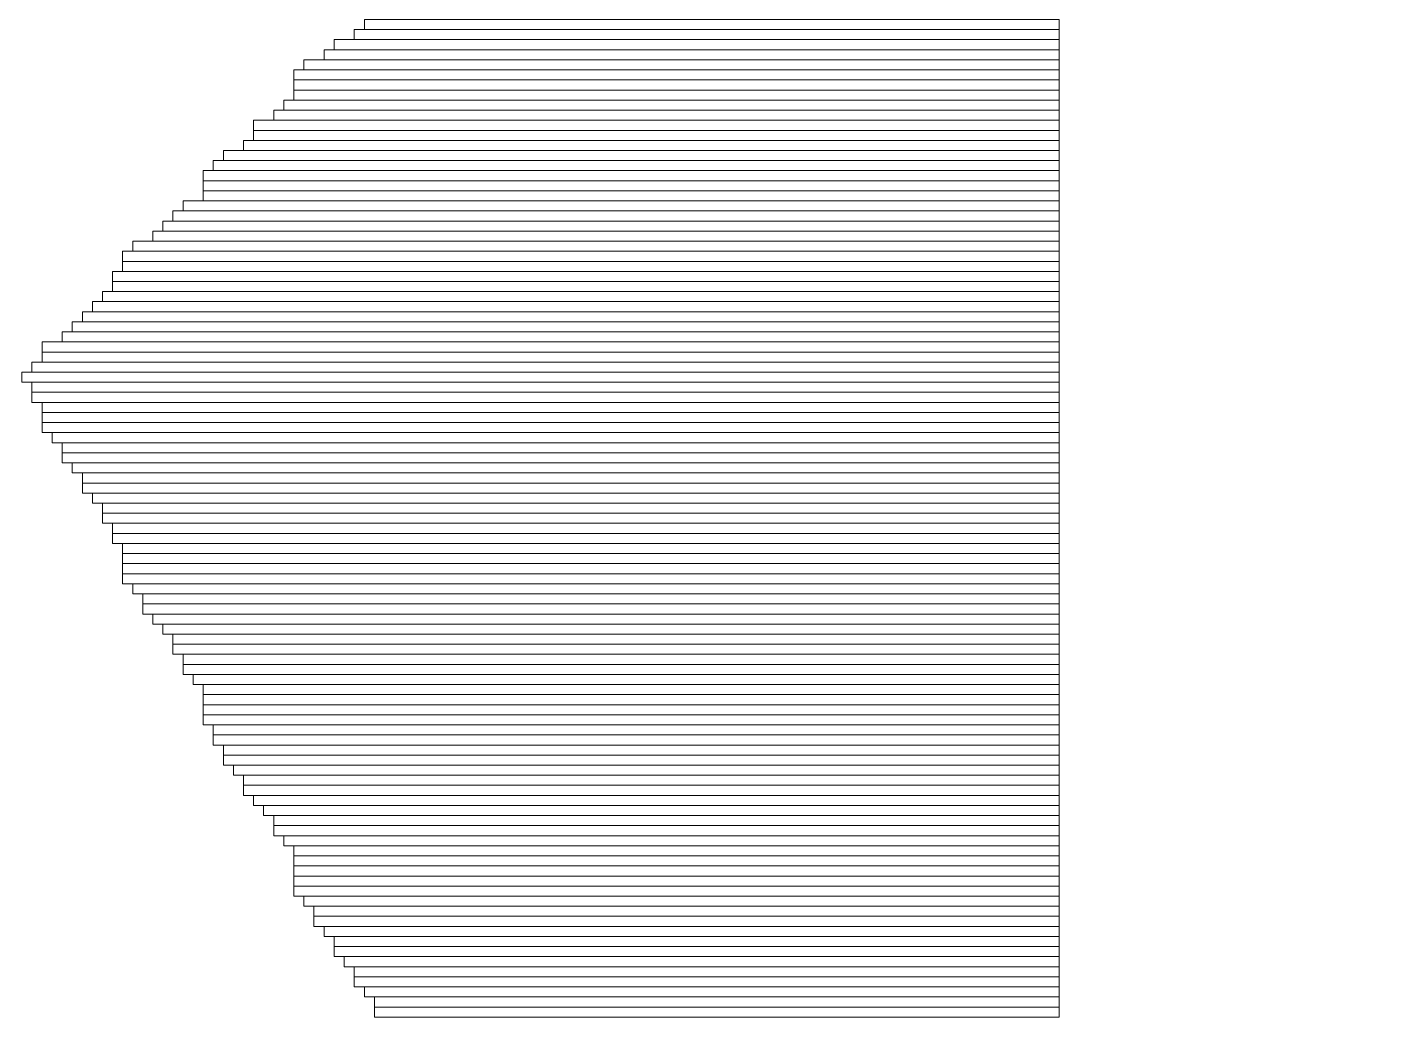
# Model space of a CAD drawing. Header units: millimetres. Extents: x -86 to 67, y -55 to 52.
# Drawn here: x -27.799 to -24.402, y -52.796 to -50.313 of the extents above; entities that cross this region are included whole.
import ezdxf

# ---------------------------------------------------------------- set-up
doc = ezdxf.new("R2010")
doc.units = ezdxf.units.MM
doc.header["$MEASUREMENT"] = 0
doc.layers.add('BG_OUTLINE', color=7, linetype='Continuous')
doc.layers.add('MA_PEN3', color=7, linetype='Continuous')

msp = doc.modelspace()

# ---------------------------------------------------------------- linework, layer by layer
at = {"layer": 'BG_OUTLINE', "color": 3, "lineweight": 9}
msp.add_open_spline([(-60.0926, 34.7331), (-60.0926, 34.7331), (63.7724, 34.7331), (63.7724, 34.7331), (63.7724, 34.7331), (64.585, 34.7336), (65.3646, 34.4113), (65.9396, 33.837), (65.9396, 33.837), (66.5146, 33.2627), (66.8379, 32.4797), (66.8384, 31.667), (66.8384, 31.667), (66.8384, 31.667), (66.8412, -52.28), (66.8412, -52.28), (66.8412, -52.28), (66.8412, -52.28), (66.8384, -52.1933), (66.8384, -52.1933), (66.8384, -52.1933), (66.8389, -53.006), (66.5166, -53.7856), (65.9424, -54.3606), (65.9424, -54.3606), (65.3681, -54.9356), (64.585, -55.2589), (63.7724, -55.2594), (63.7724, -55.2594), (63.7724, -55.2594), (-60.1869, -55.2594), (-60.1869, -55.2594), (-60.1869, -55.2594), (-60.1869, -55.2594), (-60.0853, -55.2518), (-60.0853, -55.2518), (-60.0853, -55.2518), (-60.8979, -55.2523), (-61.6775, -54.9299), (-62.2525, -54.3557), (-62.2525, -54.3557), (-62.8275, -53.7814), (-63.1508, -52.9984), (-63.1513, -52.1857), (-63.1513, -52.1857), (-63.1513, -52.1857), (-63.1587, 31.667), (-63.1587, 31.667), (-63.1587, 31.667), (-63.1592, 32.4797), (-62.8369, 33.2593), (-62.2626, 33.8343), (-62.2626, 33.8343), (-61.6883, 34.4093), (-60.9053, 34.7326), (-60.0926, 34.7331)], degree=3, knots=[0, 0, 0, 0, 0.071429, 0.071429, 0.071429, 0.071429, 0.142857, 0.142857, 0.142857, 0.142857, 0.214286, 0.214286, 0.214286, 0.214286, 0.285714, 0.285714, 0.285714, 0.285714, 0.357143, 0.357143, 0.357143, 0.357143, 0.428571, 0.428571, 0.428571, 0.428571, 0.5, 0.5, 0.5, 0.5, 0.571429, 0.571429, 0.571429, 0.571429, 0.642857, 0.642857, 0.642857, 0.642857, 0.714286, 0.714286, 0.714286, 0.714286, 0.785714, 0.785714, 0.785714, 0.785714, 0.857143, 0.857143, 0.857143, 0.857143, 0.928571, 0.928571, 0.928571, 0.928571, 1, 1, 1, 1], dxfattribs=at)
at = {"layer": 'MA_PEN3', "color": 5, "lineweight": 9}
for points in [[(-26.9484, -50.3196), (-26.9484, -50.3196), (-26.9484, -50.2942), (-26.9484, -50.2942), (-26.9484, -50.2942), (-26.9484, -50.2942), (-25.1958, -50.2942), (-25.1958, -50.2942), (-25.1958, -50.2942), (-25.1958, -50.2942), (-25.1958, -50.3196), (-25.1958, -50.3196), (-25.1958, -50.3196), (-25.1958, -50.3196), (-26.9484, -50.3196), (-26.9484, -50.3196)], [(-27.0246, -50.3704), (-27.0246, -50.3704), (-27.0246, -50.345), (-27.0246, -50.345), (-27.0246, -50.345), (-27.0246, -50.345), (-25.1958, -50.345), (-25.1958, -50.345), (-25.1958, -50.345), (-25.1958, -50.345), (-25.1958, -50.3704), (-25.1958, -50.3704), (-25.1958, -50.3704), (-25.1958, -50.3704), (-27.0246, -50.3704), (-27.0246, -50.3704)], [(-26.9738, -50.345), (-26.9738, -50.345), (-26.9738, -50.3196), (-26.9738, -50.3196), (-26.9738, -50.3196), (-26.9738, -50.3196), (-25.1958, -50.3196), (-25.1958, -50.3196), (-25.1958, -50.3196), (-25.1958, -50.3196), (-25.1958, -50.345), (-25.1958, -50.345), (-25.1958, -50.345), (-25.1958, -50.345), (-26.9738, -50.345), (-26.9738, -50.345)], [(-27.05, -50.3958), (-27.05, -50.3958), (-27.05, -50.3704), (-27.05, -50.3704), (-27.05, -50.3704), (-27.05, -50.3704), (-25.1958, -50.3704), (-25.1958, -50.3704), (-25.1958, -50.3704), (-25.1958, -50.3704), (-25.1958, -50.3958), (-25.1958, -50.3958), (-25.1958, -50.3958), (-25.1958, -50.3958), (-27.05, -50.3958), (-27.05, -50.3958)], [(-27.1008, -50.4212), (-27.1008, -50.4212), (-27.1008, -50.3958), (-27.1008, -50.3958), (-27.1008, -50.3958), (-27.1008, -50.3958), (-25.1958, -50.3958), (-25.1958, -50.3958), (-25.1958, -50.3958), (-25.1958, -50.3958), (-25.1958, -50.4212), (-25.1958, -50.4212), (-25.1958, -50.4212), (-25.1958, -50.4212), (-27.1008, -50.4212), (-27.1008, -50.4212)], [(-27.1262, -50.4466), (-27.1262, -50.4466), (-27.1262, -50.4212), (-27.1262, -50.4212), (-27.1262, -50.4212), (-27.1262, -50.4212), (-25.1958, -50.4212), (-25.1958, -50.4212), (-25.1958, -50.4212), (-25.1958, -50.4212), (-25.1958, -50.4466), (-25.1958, -50.4466), (-25.1958, -50.4466), (-25.1958, -50.4466), (-27.1262, -50.4466), (-27.1262, -50.4466)], [(-27.1262, -50.472), (-27.1262, -50.472), (-27.1262, -50.4466), (-27.1262, -50.4466), (-27.1262, -50.4466), (-27.1262, -50.4466), (-25.1958, -50.4466), (-25.1958, -50.4466), (-25.1958, -50.4466), (-25.1958, -50.4466), (-25.1958, -50.472), (-25.1958, -50.472), (-25.1958, -50.472), (-25.1958, -50.472), (-27.1262, -50.472), (-27.1262, -50.472)], [(-27.1262, -50.4974), (-27.1262, -50.4974), (-27.1262, -50.472), (-27.1262, -50.472), (-27.1262, -50.472), (-27.1262, -50.472), (-25.1958, -50.472), (-25.1958, -50.472), (-25.1958, -50.472), (-25.1958, -50.472), (-25.1958, -50.4974), (-25.1958, -50.4974), (-25.1958, -50.4974), (-25.1958, -50.4974), (-27.1262, -50.4974), (-27.1262, -50.4974)], [(-27.1516, -50.5228), (-27.1516, -50.5228), (-27.1516, -50.4974), (-27.1516, -50.4974), (-27.1516, -50.4974), (-27.1516, -50.4974), (-25.1958, -50.4974), (-25.1958, -50.4974), (-25.1958, -50.4974), (-25.1958, -50.4974), (-25.1958, -50.5228), (-25.1958, -50.5228), (-25.1958, -50.5228), (-25.1958, -50.5228), (-27.1516, -50.5228), (-27.1516, -50.5228)], [(-27.2278, -50.5736), (-27.2278, -50.5736), (-27.2278, -50.5482), (-27.2278, -50.5482), (-27.2278, -50.5482), (-27.2278, -50.5482), (-25.1958, -50.5482), (-25.1958, -50.5482), (-25.1958, -50.5482), (-25.1958, -50.5482), (-25.1958, -50.5736), (-25.1958, -50.5736), (-25.1958, -50.5736), (-25.1958, -50.5736), (-27.2278, -50.5736), (-27.2278, -50.5736)], [(-27.177, -50.5482), (-27.177, -50.5482), (-27.177, -50.5228), (-27.177, -50.5228), (-27.177, -50.5228), (-27.177, -50.5228), (-25.1958, -50.5228), (-25.1958, -50.5228), (-25.1958, -50.5228), (-25.1958, -50.5228), (-25.1958, -50.5482), (-25.1958, -50.5482), (-25.1958, -50.5482), (-25.1958, -50.5482), (-27.177, -50.5482), (-27.177, -50.5482)], [(-27.2278, -50.599), (-27.2278, -50.599), (-27.2278, -50.5736), (-27.2278, -50.5736), (-27.2278, -50.5736), (-27.2278, -50.5736), (-25.1958, -50.5736), (-25.1958, -50.5736), (-25.1958, -50.5736), (-25.1958, -50.5736), (-25.1958, -50.599), (-25.1958, -50.599), (-25.1958, -50.599), (-25.1958, -50.599), (-27.2278, -50.599), (-27.2278, -50.599)], [(-27.2532, -50.6244), (-27.2532, -50.6244), (-27.2532, -50.599), (-27.2532, -50.599), (-27.2532, -50.599), (-27.2532, -50.599), (-25.1958, -50.599), (-25.1958, -50.599), (-25.1958, -50.599), (-25.1958, -50.599), (-25.1958, -50.6244), (-25.1958, -50.6244), (-25.1958, -50.6244), (-25.1958, -50.6244), (-27.2532, -50.6244), (-27.2532, -50.6244)], [(-27.3294, -50.6752), (-27.3294, -50.6752), (-27.3294, -50.6498), (-27.3294, -50.6498), (-27.3294, -50.6498), (-27.3294, -50.6498), (-25.1958, -50.6498), (-25.1958, -50.6498), (-25.1958, -50.6498), (-25.1958, -50.6498), (-25.1958, -50.6752), (-25.1958, -50.6752), (-25.1958, -50.6752), (-25.1958, -50.6752), (-27.3294, -50.6752), (-27.3294, -50.6752)], [(-27.304, -50.6498), (-27.304, -50.6498), (-27.304, -50.6244), (-27.304, -50.6244), (-27.304, -50.6244), (-27.304, -50.6244), (-25.1958, -50.6244), (-25.1958, -50.6244), (-25.1958, -50.6244), (-25.1958, -50.6244), (-25.1958, -50.6498), (-25.1958, -50.6498), (-25.1958, -50.6498), (-25.1958, -50.6498), (-27.304, -50.6498), (-27.304, -50.6498)], [(-27.3548, -50.7006), (-27.3548, -50.7006), (-27.3548, -50.6752), (-27.3548, -50.6752), (-27.3548, -50.6752), (-27.3548, -50.6752), (-25.1958, -50.6752), (-25.1958, -50.6752), (-25.1958, -50.6752), (-25.1958, -50.6752), (-25.1958, -50.7006), (-25.1958, -50.7006), (-25.1958, -50.7006), (-25.1958, -50.7006), (-27.3548, -50.7006), (-27.3548, -50.7006)], [(-27.3548, -50.726), (-27.3548, -50.726), (-27.3548, -50.7006), (-27.3548, -50.7006), (-27.3548, -50.7006), (-27.3548, -50.7006), (-25.1958, -50.7006), (-25.1958, -50.7006), (-25.1958, -50.7006), (-25.1958, -50.7006), (-25.1958, -50.726), (-25.1958, -50.726), (-25.1958, -50.726), (-25.1958, -50.726), (-27.3548, -50.726), (-27.3548, -50.726)], [(-27.4056, -50.7768), (-27.4056, -50.7768), (-27.4056, -50.7514), (-27.4056, -50.7514), (-27.4056, -50.7514), (-27.4056, -50.7514), (-25.1958, -50.7514), (-25.1958, -50.7514), (-25.1958, -50.7514), (-25.1958, -50.7514), (-25.1958, -50.7768), (-25.1958, -50.7768), (-25.1958, -50.7768), (-25.1958, -50.7768), (-27.4056, -50.7768), (-27.4056, -50.7768)], [(-27.3548, -50.7514), (-27.3548, -50.7514), (-27.3548, -50.726), (-27.3548, -50.726), (-27.3548, -50.726), (-27.3548, -50.726), (-25.1958, -50.726), (-25.1958, -50.726), (-25.1958, -50.726), (-25.1958, -50.726), (-25.1958, -50.7514), (-25.1958, -50.7514), (-25.1958, -50.7514), (-25.1958, -50.7514), (-27.3548, -50.7514), (-27.3548, -50.7514)], [(-27.431, -50.8022), (-27.431, -50.8022), (-27.431, -50.7768), (-27.431, -50.7768), (-27.431, -50.7768), (-27.431, -50.7768), (-25.1958, -50.7768), (-25.1958, -50.7768), (-25.1958, -50.7768), (-25.1958, -50.7768), (-25.1958, -50.8022), (-25.1958, -50.8022), (-25.1958, -50.8022), (-25.1958, -50.8022), (-27.431, -50.8022), (-27.431, -50.8022)], [(-27.4564, -50.8276), (-27.4564, -50.8276), (-27.4564, -50.8022), (-27.4564, -50.8022), (-27.4564, -50.8022), (-27.4564, -50.8022), (-25.1958, -50.8022), (-25.1958, -50.8022), (-25.1958, -50.8022), (-25.1958, -50.8022), (-25.1958, -50.8276), (-25.1958, -50.8276), (-25.1958, -50.8276), (-25.1958, -50.8276), (-27.4564, -50.8276), (-27.4564, -50.8276)], [(-27.5326, -50.8784), (-27.5326, -50.8784), (-27.5326, -50.853), (-27.5326, -50.853), (-27.5326, -50.853), (-27.5326, -50.853), (-25.1958, -50.853), (-25.1958, -50.853), (-25.1958, -50.853), (-25.1958, -50.853), (-25.1958, -50.8784), (-25.1958, -50.8784), (-25.1958, -50.8784), (-25.1958, -50.8784), (-27.5326, -50.8784), (-27.5326, -50.8784)], [(-27.4818, -50.853), (-27.4818, -50.853), (-27.4818, -50.8276), (-27.4818, -50.8276), (-27.4818, -50.8276), (-27.4818, -50.8276), (-25.1958, -50.8276), (-25.1958, -50.8276), (-25.1958, -50.8276), (-25.1958, -50.8276), (-25.1958, -50.853), (-25.1958, -50.853), (-25.1958, -50.853), (-25.1958, -50.853), (-27.4818, -50.853), (-27.4818, -50.853)], [(-27.558, -50.9038), (-27.558, -50.9038), (-27.558, -50.8784), (-27.558, -50.8784), (-27.558, -50.8784), (-27.558, -50.8784), (-25.1958, -50.8784), (-25.1958, -50.8784), (-25.1958, -50.8784), (-25.1958, -50.8784), (-25.1958, -50.9038), (-25.1958, -50.9038), (-25.1958, -50.9038), (-25.1958, -50.9038), (-27.558, -50.9038), (-27.558, -50.9038)], [(-27.558, -50.9292), (-27.558, -50.9292), (-27.558, -50.9038), (-27.558, -50.9038), (-27.558, -50.9038), (-27.558, -50.9038), (-25.1958, -50.9038), (-25.1958, -50.9038), (-25.1958, -50.9038), (-25.1958, -50.9038), (-25.1958, -50.9292), (-25.1958, -50.9292), (-25.1958, -50.9292), (-25.1958, -50.9292), (-27.558, -50.9292), (-27.558, -50.9292)], [(-27.5834, -50.9546), (-27.5834, -50.9546), (-27.5834, -50.9292), (-27.5834, -50.9292), (-27.5834, -50.9292), (-27.5834, -50.9292), (-25.1958, -50.9292), (-25.1958, -50.9292), (-25.1958, -50.9292), (-25.1958, -50.9292), (-25.1958, -50.9546), (-25.1958, -50.9546), (-25.1958, -50.9546), (-25.1958, -50.9546), (-27.5834, -50.9546), (-27.5834, -50.9546)], [(-27.5834, -50.98), (-27.5834, -50.98), (-27.5834, -50.9546), (-27.5834, -50.9546), (-27.5834, -50.9546), (-27.5834, -50.9546), (-25.1958, -50.9546), (-25.1958, -50.9546), (-25.1958, -50.9546), (-25.1958, -50.9546), (-25.1958, -50.98), (-25.1958, -50.98), (-25.1958, -50.98), (-25.1958, -50.98), (-27.5834, -50.98), (-27.5834, -50.98)], [(-27.6088, -51.0054), (-27.6088, -51.0054), (-27.6088, -50.98), (-27.6088, -50.98), (-27.6088, -50.98), (-27.6088, -50.98), (-25.1958, -50.98), (-25.1958, -50.98), (-25.1958, -50.98), (-25.1958, -50.98), (-25.1958, -51.0054), (-25.1958, -51.0054), (-25.1958, -51.0054), (-25.1958, -51.0054), (-27.6088, -51.0054), (-27.6088, -51.0054)], [(-27.6342, -51.0308), (-27.6342, -51.0308), (-27.6342, -51.0054), (-27.6342, -51.0054), (-27.6342, -51.0054), (-27.6342, -51.0054), (-25.1958, -51.0054), (-25.1958, -51.0054), (-25.1958, -51.0054), (-25.1958, -51.0054), (-25.1958, -51.0308), (-25.1958, -51.0308), (-25.1958, -51.0308), (-25.1958, -51.0308), (-27.6342, -51.0308), (-27.6342, -51.0308)], [(-27.685, -51.0816), (-27.685, -51.0816), (-27.685, -51.0562), (-27.685, -51.0562), (-27.685, -51.0562), (-27.685, -51.0562), (-25.1958, -51.0562), (-25.1958, -51.0562), (-25.1958, -51.0562), (-25.1958, -51.0562), (-25.1958, -51.0816), (-25.1958, -51.0816), (-25.1958, -51.0816), (-25.1958, -51.0816), (-27.685, -51.0816), (-27.685, -51.0816)], [(-27.6596, -51.0562), (-27.6596, -51.0562), (-27.6596, -51.0308), (-27.6596, -51.0308), (-27.6596, -51.0308), (-27.6596, -51.0308), (-25.1958, -51.0308), (-25.1958, -51.0308), (-25.1958, -51.0308), (-25.1958, -51.0308), (-25.1958, -51.0562), (-25.1958, -51.0562), (-25.1958, -51.0562), (-25.1958, -51.0562), (-27.6596, -51.0562), (-27.6596, -51.0562)], [(-27.7104, -51.107), (-27.7104, -51.107), (-27.7104, -51.0816), (-27.7104, -51.0816), (-27.7104, -51.0816), (-27.7104, -51.0816), (-25.1958, -51.0816), (-25.1958, -51.0816), (-25.1958, -51.0816), (-25.1958, -51.0816), (-25.1958, -51.107), (-25.1958, -51.107), (-25.1958, -51.107), (-25.1958, -51.107), (-27.7104, -51.107), (-27.7104, -51.107)], [(-27.7612, -51.1324), (-27.7612, -51.1324), (-27.7612, -51.107), (-27.7612, -51.107), (-27.7612, -51.107), (-27.7612, -51.107), (-25.1958, -51.107), (-25.1958, -51.107), (-25.1958, -51.107), (-25.1958, -51.107), (-25.1958, -51.1324), (-25.1958, -51.1324), (-25.1958, -51.1324), (-25.1958, -51.1324), (-27.7612, -51.1324), (-27.7612, -51.1324)], [(-27.7866, -51.1832), (-27.7866, -51.1832), (-27.7866, -51.1578), (-27.7866, -51.1578), (-27.7866, -51.1578), (-27.7866, -51.1578), (-25.1958, -51.1578), (-25.1958, -51.1578), (-25.1958, -51.1578), (-25.1958, -51.1578), (-25.1958, -51.1832), (-25.1958, -51.1832), (-25.1958, -51.1832), (-25.1958, -51.1832), (-27.7866, -51.1832), (-27.7866, -51.1832)], [(-27.7612, -51.1578), (-27.7612, -51.1578), (-27.7612, -51.1324), (-27.7612, -51.1324), (-27.7612, -51.1324), (-27.7612, -51.1324), (-25.1958, -51.1324), (-25.1958, -51.1324), (-25.1958, -51.1324), (-25.1958, -51.1324), (-25.1958, -51.1578), (-25.1958, -51.1578), (-25.1958, -51.1578), (-25.1958, -51.1578), (-27.7612, -51.1578), (-27.7612, -51.1578)], [(-27.812, -51.2086), (-27.812, -51.2086), (-27.812, -51.1832), (-27.812, -51.1832), (-27.812, -51.1832), (-27.812, -51.1832), (-25.1958, -51.1832), (-25.1958, -51.1832), (-25.1958, -51.1832), (-25.1958, -51.1832), (-25.1958, -51.2086), (-25.1958, -51.2086), (-25.1958, -51.2086), (-25.1958, -51.2086), (-27.812, -51.2086), (-27.812, -51.2086)], [(-27.7866, -51.234), (-27.7866, -51.234), (-27.7866, -51.2086), (-27.7866, -51.2086), (-27.7866, -51.2086), (-27.7866, -51.2086), (-25.1958, -51.2086), (-25.1958, -51.2086), (-25.1958, -51.2086), (-25.1958, -51.2086), (-25.1958, -51.234), (-25.1958, -51.234), (-25.1958, -51.234), (-25.1958, -51.234), (-27.7866, -51.234), (-27.7866, -51.234)], [(-27.7866, -51.2594), (-27.7866, -51.2594), (-27.7866, -51.234), (-27.7866, -51.234), (-27.7866, -51.234), (-27.7866, -51.234), (-25.1958, -51.234), (-25.1958, -51.234), (-25.1958, -51.234), (-25.1958, -51.234), (-25.1958, -51.2594), (-25.1958, -51.2594), (-25.1958, -51.2594), (-25.1958, -51.2594), (-27.7866, -51.2594), (-27.7866, -51.2594)], [(-27.7612, -51.2848), (-27.7612, -51.2848), (-27.7612, -51.2594), (-27.7612, -51.2594), (-27.7612, -51.2594), (-27.7612, -51.2594), (-25.1958, -51.2594), (-25.1958, -51.2594), (-25.1958, -51.2594), (-25.1958, -51.2594), (-25.1958, -51.2848), (-25.1958, -51.2848), (-25.1958, -51.2848), (-25.1958, -51.2848), (-27.7612, -51.2848), (-27.7612, -51.2848)], [(-27.7612, -51.3102), (-27.7612, -51.3102), (-27.7612, -51.2848), (-27.7612, -51.2848), (-27.7612, -51.2848), (-27.7612, -51.2848), (-25.1958, -51.2848), (-25.1958, -51.2848), (-25.1958, -51.2848), (-25.1958, -51.2848), (-25.1958, -51.3102), (-25.1958, -51.3102), (-25.1958, -51.3102), (-25.1958, -51.3102), (-27.7612, -51.3102), (-27.7612, -51.3102)], [(-27.7612, -51.3356), (-27.7612, -51.3356), (-27.7612, -51.3102), (-27.7612, -51.3102), (-27.7612, -51.3102), (-27.7612, -51.3102), (-25.1958, -51.3102), (-25.1958, -51.3102), (-25.1958, -51.3102), (-25.1958, -51.3102), (-25.1958, -51.3356), (-25.1958, -51.3356), (-25.1958, -51.3356), (-25.1958, -51.3356), (-27.7612, -51.3356), (-27.7612, -51.3356)], [(-27.7358, -51.361), (-27.7358, -51.361), (-27.7358, -51.3356), (-27.7358, -51.3356), (-27.7358, -51.3356), (-27.7358, -51.3356), (-25.1958, -51.3356), (-25.1958, -51.3356), (-25.1958, -51.3356), (-25.1958, -51.3356), (-25.1958, -51.361), (-25.1958, -51.361), (-25.1958, -51.361), (-25.1958, -51.361), (-27.7358, -51.361), (-27.7358, -51.361)], [(-27.7104, -51.3864), (-27.7104, -51.3864), (-27.7104, -51.361), (-27.7104, -51.361), (-27.7104, -51.361), (-27.7104, -51.361), (-25.1958, -51.361), (-25.1958, -51.361), (-25.1958, -51.361), (-25.1958, -51.361), (-25.1958, -51.3864), (-25.1958, -51.3864), (-25.1958, -51.3864), (-25.1958, -51.3864), (-27.7104, -51.3864), (-27.7104, -51.3864)], [(-27.7104, -51.4118), (-27.7104, -51.4118), (-27.7104, -51.3864), (-27.7104, -51.3864), (-27.7104, -51.3864), (-27.7104, -51.3864), (-25.1958, -51.3864), (-25.1958, -51.3864), (-25.1958, -51.3864), (-25.1958, -51.3864), (-25.1958, -51.4118), (-25.1958, -51.4118), (-25.1958, -51.4118), (-25.1958, -51.4118), (-27.7104, -51.4118), (-27.7104, -51.4118)], [(-27.685, -51.4372), (-27.685, -51.4372), (-27.685, -51.4118), (-27.685, -51.4118), (-27.685, -51.4118), (-27.685, -51.4118), (-25.1958, -51.4118), (-25.1958, -51.4118), (-25.1958, -51.4118), (-25.1958, -51.4118), (-25.1958, -51.4372), (-25.1958, -51.4372), (-25.1958, -51.4372), (-25.1958, -51.4372), (-27.685, -51.4372), (-27.685, -51.4372)], [(-27.6596, -51.4626), (-27.6596, -51.4626), (-27.6596, -51.4372), (-27.6596, -51.4372), (-27.6596, -51.4372), (-27.6596, -51.4372), (-25.1958, -51.4372), (-25.1958, -51.4372), (-25.1958, -51.4372), (-25.1958, -51.4372), (-25.1958, -51.4626), (-25.1958, -51.4626), (-25.1958, -51.4626), (-25.1958, -51.4626), (-27.6596, -51.4626), (-27.6596, -51.4626)], [(-27.6596, -51.488), (-27.6596, -51.488), (-27.6596, -51.4626), (-27.6596, -51.4626), (-27.6596, -51.4626), (-27.6596, -51.4626), (-25.1958, -51.4626), (-25.1958, -51.4626), (-25.1958, -51.4626), (-25.1958, -51.4626), (-25.1958, -51.488), (-25.1958, -51.488), (-25.1958, -51.488), (-25.1958, -51.488), (-27.6596, -51.488), (-27.6596, -51.488)], [(-27.6342, -51.5134), (-27.6342, -51.5134), (-27.6342, -51.488), (-27.6342, -51.488), (-27.6342, -51.488), (-27.6342, -51.488), (-25.1958, -51.488), (-25.1958, -51.488), (-25.1958, -51.488), (-25.1958, -51.488), (-25.1958, -51.5134), (-25.1958, -51.5134), (-25.1958, -51.5134), (-25.1958, -51.5134), (-27.6342, -51.5134), (-27.6342, -51.5134)], [(-27.6088, -51.5388), (-27.6088, -51.5388), (-27.6088, -51.5134), (-27.6088, -51.5134), (-27.6088, -51.5134), (-27.6088, -51.5134), (-25.1958, -51.5134), (-25.1958, -51.5134), (-25.1958, -51.5134), (-25.1958, -51.5134), (-25.1958, -51.5388), (-25.1958, -51.5388), (-25.1958, -51.5388), (-25.1958, -51.5388), (-27.6088, -51.5388), (-27.6088, -51.5388)], [(-27.6088, -51.5642), (-27.6088, -51.5642), (-27.6088, -51.5388), (-27.6088, -51.5388), (-27.6088, -51.5388), (-27.6088, -51.5388), (-25.1958, -51.5388), (-25.1958, -51.5388), (-25.1958, -51.5388), (-25.1958, -51.5388), (-25.1958, -51.5642), (-25.1958, -51.5642), (-25.1958, -51.5642), (-25.1958, -51.5642), (-27.6088, -51.5642), (-27.6088, -51.5642)], [(-27.5834, -51.5896), (-27.5834, -51.5896), (-27.5834, -51.5642), (-27.5834, -51.5642), (-27.5834, -51.5642), (-27.5834, -51.5642), (-25.1958, -51.5642), (-25.1958, -51.5642), (-25.1958, -51.5642), (-25.1958, -51.5642), (-25.1958, -51.5896), (-25.1958, -51.5896), (-25.1958, -51.5896), (-25.1958, -51.5896), (-27.5834, -51.5896), (-27.5834, -51.5896)], [(-27.5834, -51.615), (-27.5834, -51.615), (-27.5834, -51.5896), (-27.5834, -51.5896), (-27.5834, -51.5896), (-27.5834, -51.5896), (-25.1958, -51.5896), (-25.1958, -51.5896), (-25.1958, -51.5896), (-25.1958, -51.5896), (-25.1958, -51.615), (-25.1958, -51.615), (-25.1958, -51.615), (-25.1958, -51.615), (-27.5834, -51.615), (-27.5834, -51.615)], [(-27.558, -51.6404), (-27.558, -51.6404), (-27.558, -51.615), (-27.558, -51.615), (-27.558, -51.615), (-27.558, -51.615), (-25.1958, -51.615), (-25.1958, -51.615), (-25.1958, -51.615), (-25.1958, -51.615), (-25.1958, -51.6404), (-25.1958, -51.6404), (-25.1958, -51.6404), (-25.1958, -51.6404), (-27.558, -51.6404), (-27.558, -51.6404)], [(-27.558, -51.6658), (-27.558, -51.6658), (-27.558, -51.6404), (-27.558, -51.6404), (-27.558, -51.6404), (-27.558, -51.6404), (-25.1958, -51.6404), (-25.1958, -51.6404), (-25.1958, -51.6404), (-25.1958, -51.6404), (-25.1958, -51.6658), (-25.1958, -51.6658), (-25.1958, -51.6658), (-25.1958, -51.6658), (-27.558, -51.6658), (-27.558, -51.6658)], [(-27.558, -51.6912), (-27.558, -51.6912), (-27.558, -51.6658), (-27.558, -51.6658), (-27.558, -51.6658), (-27.558, -51.6658), (-25.1958, -51.6658), (-25.1958, -51.6658), (-25.1958, -51.6658), (-25.1958, -51.6658), (-25.1958, -51.6912), (-25.1958, -51.6912), (-25.1958, -51.6912), (-25.1958, -51.6912), (-27.558, -51.6912), (-27.558, -51.6912)], [(-27.558, -51.7166), (-27.558, -51.7166), (-27.558, -51.6912), (-27.558, -51.6912), (-27.558, -51.6912), (-27.558, -51.6912), (-25.1958, -51.6912), (-25.1958, -51.6912), (-25.1958, -51.6912), (-25.1958, -51.6912), (-25.1958, -51.7166), (-25.1958, -51.7166), (-25.1958, -51.7166), (-25.1958, -51.7166), (-27.558, -51.7166), (-27.558, -51.7166)], [(-27.5326, -51.742), (-27.5326, -51.742), (-27.5326, -51.7166), (-27.5326, -51.7166), (-27.5326, -51.7166), (-27.5326, -51.7166), (-25.1958, -51.7166), (-25.1958, -51.7166), (-25.1958, -51.7166), (-25.1958, -51.7166), (-25.1958, -51.742), (-25.1958, -51.742), (-25.1958, -51.742), (-25.1958, -51.742), (-27.5326, -51.742), (-27.5326, -51.742)], [(-27.5072, -51.7674), (-27.5072, -51.7674), (-27.5072, -51.742), (-27.5072, -51.742), (-27.5072, -51.742), (-27.5072, -51.742), (-25.1958, -51.742), (-25.1958, -51.742), (-25.1958, -51.742), (-25.1958, -51.742), (-25.1958, -51.7674), (-25.1958, -51.7674), (-25.1958, -51.7674), (-25.1958, -51.7674), (-27.5072, -51.7674), (-27.5072, -51.7674)], [(-27.5072, -51.7928), (-27.5072, -51.7928), (-27.5072, -51.7674), (-27.5072, -51.7674), (-27.5072, -51.7674), (-27.5072, -51.7674), (-25.1958, -51.7674), (-25.1958, -51.7674), (-25.1958, -51.7674), (-25.1958, -51.7674), (-25.1958, -51.7928), (-25.1958, -51.7928), (-25.1958, -51.7928), (-25.1958, -51.7928), (-27.5072, -51.7928), (-27.5072, -51.7928)], [(-27.4818, -51.8182), (-27.4818, -51.8182), (-27.4818, -51.7928), (-27.4818, -51.7928), (-27.4818, -51.7928), (-27.4818, -51.7928), (-25.1958, -51.7928), (-25.1958, -51.7928), (-25.1958, -51.7928), (-25.1958, -51.7928), (-25.1958, -51.8182), (-25.1958, -51.8182), (-25.1958, -51.8182), (-25.1958, -51.8182), (-27.4818, -51.8182), (-27.4818, -51.8182)], [(-27.4564, -51.8436), (-27.4564, -51.8436), (-27.4564, -51.8182), (-27.4564, -51.8182), (-27.4564, -51.8182), (-27.4564, -51.8182), (-25.1958, -51.8182), (-25.1958, -51.8182), (-25.1958, -51.8182), (-25.1958, -51.8182), (-25.1958, -51.8436), (-25.1958, -51.8436), (-25.1958, -51.8436), (-25.1958, -51.8436), (-27.4564, -51.8436), (-27.4564, -51.8436)], [(-27.431, -51.869), (-27.431, -51.869), (-27.431, -51.8436), (-27.431, -51.8436), (-27.431, -51.8436), (-27.431, -51.8436), (-25.1958, -51.8436), (-25.1958, -51.8436), (-25.1958, -51.8436), (-25.1958, -51.8436), (-25.1958, -51.869), (-25.1958, -51.869), (-25.1958, -51.869), (-25.1958, -51.869), (-27.431, -51.869), (-27.431, -51.869)], [(-27.431, -51.8944), (-27.431, -51.8944), (-27.431, -51.869), (-27.431, -51.869), (-27.431, -51.869), (-27.431, -51.869), (-25.1958, -51.869), (-25.1958, -51.869), (-25.1958, -51.869), (-25.1958, -51.869), (-25.1958, -51.8944), (-25.1958, -51.8944), (-25.1958, -51.8944), (-25.1958, -51.8944), (-27.431, -51.8944), (-27.431, -51.8944)], [(-27.4056, -51.9198), (-27.4056, -51.9198), (-27.4056, -51.8944), (-27.4056, -51.8944), (-27.4056, -51.8944), (-27.4056, -51.8944), (-25.1958, -51.8944), (-25.1958, -51.8944), (-25.1958, -51.8944), (-25.1958, -51.8944), (-25.1958, -51.9198), (-25.1958, -51.9198), (-25.1958, -51.9198), (-25.1958, -51.9198), (-27.4056, -51.9198), (-27.4056, -51.9198)], [(-27.4056, -51.9452), (-27.4056, -51.9452), (-27.4056, -51.9198), (-27.4056, -51.9198), (-27.4056, -51.9198), (-27.4056, -51.9198), (-25.1958, -51.9198), (-25.1958, -51.9198), (-25.1958, -51.9198), (-25.1958, -51.9198), (-25.1958, -51.9452), (-25.1958, -51.9452), (-25.1958, -51.9452), (-25.1958, -51.9452), (-27.4056, -51.9452), (-27.4056, -51.9452)], [(-27.3802, -51.9706), (-27.3802, -51.9706), (-27.3802, -51.9452), (-27.3802, -51.9452), (-27.3802, -51.9452), (-27.3802, -51.9452), (-25.1958, -51.9452), (-25.1958, -51.9452), (-25.1958, -51.9452), (-25.1958, -51.9452), (-25.1958, -51.9706), (-25.1958, -51.9706), (-25.1958, -51.9706), (-25.1958, -51.9706), (-27.3802, -51.9706), (-27.3802, -51.9706)], [(-27.3548, -51.996), (-27.3548, -51.996), (-27.3548, -51.9706), (-27.3548, -51.9706), (-27.3548, -51.9706), (-27.3548, -51.9706), (-25.1958, -51.9706), (-25.1958, -51.9706), (-25.1958, -51.9706), (-25.1958, -51.9706), (-25.1958, -51.996), (-25.1958, -51.996), (-25.1958, -51.996), (-25.1958, -51.996), (-27.3548, -51.996), (-27.3548, -51.996)], [(-27.3548, -52.0214), (-27.3548, -52.0214), (-27.3548, -51.996), (-27.3548, -51.996), (-27.3548, -51.996), (-27.3548, -51.996), (-25.1958, -51.996), (-25.1958, -51.996), (-25.1958, -51.996), (-25.1958, -51.996), (-25.1958, -52.0214), (-25.1958, -52.0214), (-25.1958, -52.0214), (-25.1958, -52.0214), (-27.3548, -52.0214), (-27.3548, -52.0214)], [(-27.3548, -52.0468), (-27.3548, -52.0468), (-27.3548, -52.0214), (-27.3548, -52.0214), (-27.3548, -52.0214), (-27.3548, -52.0214), (-25.1958, -52.0214), (-25.1958, -52.0214), (-25.1958, -52.0214), (-25.1958, -52.0214), (-25.1958, -52.0468), (-25.1958, -52.0468), (-25.1958, -52.0468), (-25.1958, -52.0468), (-27.3548, -52.0468), (-27.3548, -52.0468)], [(-27.3548, -52.0722), (-27.3548, -52.0722), (-27.3548, -52.0468), (-27.3548, -52.0468), (-27.3548, -52.0468), (-27.3548, -52.0468), (-25.1958, -52.0468), (-25.1958, -52.0468), (-25.1958, -52.0468), (-25.1958, -52.0468), (-25.1958, -52.0722), (-25.1958, -52.0722), (-25.1958, -52.0722), (-25.1958, -52.0722), (-27.3548, -52.0722), (-27.3548, -52.0722)], [(-27.3294, -52.0976), (-27.3294, -52.0976), (-27.3294, -52.0722), (-27.3294, -52.0722), (-27.3294, -52.0722), (-27.3294, -52.0722), (-25.1958, -52.0722), (-25.1958, -52.0722), (-25.1958, -52.0722), (-25.1958, -52.0722), (-25.1958, -52.0976), (-25.1958, -52.0976), (-25.1958, -52.0976), (-25.1958, -52.0976), (-27.3294, -52.0976), (-27.3294, -52.0976)], [(-27.3294, -52.123), (-27.3294, -52.123), (-27.3294, -52.0976), (-27.3294, -52.0976), (-27.3294, -52.0976), (-27.3294, -52.0976), (-25.1958, -52.0976), (-25.1958, -52.0976), (-25.1958, -52.0976), (-25.1958, -52.0976), (-25.1958, -52.123), (-25.1958, -52.123), (-25.1958, -52.123), (-25.1958, -52.123), (-27.3294, -52.123), (-27.3294, -52.123)], [(-27.304, -52.1484), (-27.304, -52.1484), (-27.304, -52.123), (-27.304, -52.123), (-27.304, -52.123), (-27.304, -52.123), (-25.1958, -52.123), (-25.1958, -52.123), (-25.1958, -52.123), (-25.1958, -52.123), (-25.1958, -52.1484), (-25.1958, -52.1484), (-25.1958, -52.1484), (-25.1958, -52.1484), (-27.304, -52.1484), (-27.304, -52.1484)], [(-27.304, -52.1738), (-27.304, -52.1738), (-27.304, -52.1484), (-27.304, -52.1484), (-27.304, -52.1484), (-27.304, -52.1484), (-25.1958, -52.1484), (-25.1958, -52.1484), (-25.1958, -52.1484), (-25.1958, -52.1484), (-25.1958, -52.1738), (-25.1958, -52.1738), (-25.1958, -52.1738), (-25.1958, -52.1738), (-27.304, -52.1738), (-27.304, -52.1738)], [(-27.2786, -52.1992), (-27.2786, -52.1992), (-27.2786, -52.1738), (-27.2786, -52.1738), (-27.2786, -52.1738), (-27.2786, -52.1738), (-25.1958, -52.1738), (-25.1958, -52.1738), (-25.1958, -52.1738), (-25.1958, -52.1738), (-25.1958, -52.1992), (-25.1958, -52.1992), (-25.1958, -52.1992), (-25.1958, -52.1992), (-27.2786, -52.1992), (-27.2786, -52.1992)], [(-27.2532, -52.2246), (-27.2532, -52.2246), (-27.2532, -52.1992), (-27.2532, -52.1992), (-27.2532, -52.1992), (-27.2532, -52.1992), (-25.1958, -52.1992), (-25.1958, -52.1992), (-25.1958, -52.1992), (-25.1958, -52.1992), (-25.1958, -52.2246), (-25.1958, -52.2246), (-25.1958, -52.2246), (-25.1958, -52.2246), (-27.2532, -52.2246), (-27.2532, -52.2246)], [(-27.2532, -52.25), (-27.2532, -52.25), (-27.2532, -52.2246), (-27.2532, -52.2246), (-27.2532, -52.2246), (-27.2532, -52.2246), (-25.1958, -52.2246), (-25.1958, -52.2246), (-25.1958, -52.2246), (-25.1958, -52.2246), (-25.1958, -52.25), (-25.1958, -52.25), (-25.1958, -52.25), (-25.1958, -52.25), (-27.2532, -52.25), (-27.2532, -52.25)], [(-27.2278, -52.2754), (-27.2278, -52.2754), (-27.2278, -52.25), (-27.2278, -52.25), (-27.2278, -52.25), (-27.2278, -52.25), (-25.1958, -52.25), (-25.1958, -52.25), (-25.1958, -52.25), (-25.1958, -52.25), (-25.1958, -52.2754), (-25.1958, -52.2754), (-25.1958, -52.2754), (-25.1958, -52.2754), (-27.2278, -52.2754), (-27.2278, -52.2754)], [(-27.2024, -52.3008), (-27.2024, -52.3008), (-27.2024, -52.2754), (-27.2024, -52.2754), (-27.2024, -52.2754), (-27.2024, -52.2754), (-25.1958, -52.2754), (-25.1958, -52.2754), (-25.1958, -52.2754), (-25.1958, -52.2754), (-25.1958, -52.3008), (-25.1958, -52.3008), (-25.1958, -52.3008), (-25.1958, -52.3008), (-27.2024, -52.3008), (-27.2024, -52.3008)], [(-27.177, -52.3262), (-27.177, -52.3262), (-27.177, -52.3008), (-27.177, -52.3008), (-27.177, -52.3008), (-27.177, -52.3008), (-25.1958, -52.3008), (-25.1958, -52.3008), (-25.1958, -52.3008), (-25.1958, -52.3008), (-25.1958, -52.3262), (-25.1958, -52.3262), (-25.1958, -52.3262), (-25.1958, -52.3262), (-27.177, -52.3262), (-27.177, -52.3262)], [(-27.177, -52.3516), (-27.177, -52.3516), (-27.177, -52.3262), (-27.177, -52.3262), (-27.177, -52.3262), (-27.177, -52.3262), (-25.1958, -52.3262), (-25.1958, -52.3262), (-25.1958, -52.3262), (-25.1958, -52.3262), (-25.1958, -52.3516), (-25.1958, -52.3516), (-25.1958, -52.3516), (-25.1958, -52.3516), (-27.177, -52.3516), (-27.177, -52.3516)], [(-27.1516, -52.377), (-27.1516, -52.377), (-27.1516, -52.3516), (-27.1516, -52.3516), (-27.1516, -52.3516), (-27.1516, -52.3516), (-25.1958, -52.3516), (-25.1958, -52.3516), (-25.1958, -52.3516), (-25.1958, -52.3516), (-25.1958, -52.377), (-25.1958, -52.377), (-25.1958, -52.377), (-25.1958, -52.377), (-27.1516, -52.377), (-27.1516, -52.377)], [(-27.1262, -52.4024), (-27.1262, -52.4024), (-27.1262, -52.377), (-27.1262, -52.377), (-27.1262, -52.377), (-27.1262, -52.377), (-25.1958, -52.377), (-25.1958, -52.377), (-25.1958, -52.377), (-25.1958, -52.377), (-25.1958, -52.4024), (-25.1958, -52.4024), (-25.1958, -52.4024), (-25.1958, -52.4024), (-27.1262, -52.4024), (-27.1262, -52.4024)], [(-27.1262, -52.4278), (-27.1262, -52.4278), (-27.1262, -52.4024), (-27.1262, -52.4024), (-27.1262, -52.4024), (-27.1262, -52.4024), (-25.1958, -52.4024), (-25.1958, -52.4024), (-25.1958, -52.4024), (-25.1958, -52.4024), (-25.1958, -52.4278), (-25.1958, -52.4278), (-25.1958, -52.4278), (-25.1958, -52.4278), (-27.1262, -52.4278), (-27.1262, -52.4278)], [(-27.1262, -52.4532), (-27.1262, -52.4532), (-27.1262, -52.4278), (-27.1262, -52.4278), (-27.1262, -52.4278), (-27.1262, -52.4278), (-25.1958, -52.4278), (-25.1958, -52.4278), (-25.1958, -52.4278), (-25.1958, -52.4278), (-25.1958, -52.4532), (-25.1958, -52.4532), (-25.1958, -52.4532), (-25.1958, -52.4532), (-27.1262, -52.4532), (-27.1262, -52.4532)], [(-27.1262, -52.4786), (-27.1262, -52.4786), (-27.1262, -52.4532), (-27.1262, -52.4532), (-27.1262, -52.4532), (-27.1262, -52.4532), (-25.1958, -52.4532), (-25.1958, -52.4532), (-25.1958, -52.4532), (-25.1958, -52.4532), (-25.1958, -52.4786), (-25.1958, -52.4786), (-25.1958, -52.4786), (-25.1958, -52.4786), (-27.1262, -52.4786), (-27.1262, -52.4786)], [(-27.1262, -52.504), (-27.1262, -52.504), (-27.1262, -52.4786), (-27.1262, -52.4786), (-27.1262, -52.4786), (-27.1262, -52.4786), (-25.1958, -52.4786), (-25.1958, -52.4786), (-25.1958, -52.4786), (-25.1958, -52.4786), (-25.1958, -52.504), (-25.1958, -52.504), (-25.1958, -52.504), (-25.1958, -52.504), (-27.1262, -52.504), (-27.1262, -52.504)], [(-27.1008, -52.5294), (-27.1008, -52.5294), (-27.1008, -52.504), (-27.1008, -52.504), (-27.1008, -52.504), (-27.1008, -52.504), (-25.1958, -52.504), (-25.1958, -52.504), (-25.1958, -52.504), (-25.1958, -52.504), (-25.1958, -52.5294), (-25.1958, -52.5294), (-25.1958, -52.5294), (-25.1958, -52.5294), (-27.1008, -52.5294), (-27.1008, -52.5294)], [(-27.0754, -52.5548), (-27.0754, -52.5548), (-27.0754, -52.5294), (-27.0754, -52.5294), (-27.0754, -52.5294), (-27.0754, -52.5294), (-25.1958, -52.5294), (-25.1958, -52.5294), (-25.1958, -52.5294), (-25.1958, -52.5294), (-25.1958, -52.5548), (-25.1958, -52.5548), (-25.1958, -52.5548), (-25.1958, -52.5548), (-27.0754, -52.5548), (-27.0754, -52.5548)], [(-27.0754, -52.5802), (-27.0754, -52.5802), (-27.0754, -52.5548), (-27.0754, -52.5548), (-27.0754, -52.5548), (-27.0754, -52.5548), (-25.1958, -52.5548), (-25.1958, -52.5548), (-25.1958, -52.5548), (-25.1958, -52.5548), (-25.1958, -52.5802), (-25.1958, -52.5802), (-25.1958, -52.5802), (-25.1958, -52.5802), (-27.0754, -52.5802), (-27.0754, -52.5802)], [(-27.05, -52.6056), (-27.05, -52.6056), (-27.05, -52.5802), (-27.05, -52.5802), (-27.05, -52.5802), (-27.05, -52.5802), (-25.1958, -52.5802), (-25.1958, -52.5802), (-25.1958, -52.5802), (-25.1958, -52.5802), (-25.1958, -52.6056), (-25.1958, -52.6056), (-25.1958, -52.6056), (-25.1958, -52.6056), (-27.05, -52.6056), (-27.05, -52.6056)], [(-27.0246, -52.631), (-27.0246, -52.631), (-27.0246, -52.6056), (-27.0246, -52.6056), (-27.0246, -52.6056), (-27.0246, -52.6056), (-25.1958, -52.6056), (-25.1958, -52.6056), (-25.1958, -52.6056), (-25.1958, -52.6056), (-25.1958, -52.631), (-25.1958, -52.631), (-25.1958, -52.631), (-25.1958, -52.631), (-27.0246, -52.631), (-27.0246, -52.631)], [(-27.0246, -52.6564), (-27.0246, -52.6564), (-27.0246, -52.631), (-27.0246, -52.631), (-27.0246, -52.631), (-27.0246, -52.631), (-25.1958, -52.631), (-25.1958, -52.631), (-25.1958, -52.631), (-25.1958, -52.631), (-25.1958, -52.6564), (-25.1958, -52.6564), (-25.1958, -52.6564), (-25.1958, -52.6564), (-27.0246, -52.6564), (-27.0246, -52.6564)], [(-26.9992, -52.6818), (-26.9992, -52.6818), (-26.9992, -52.6564), (-26.9992, -52.6564), (-26.9992, -52.6564), (-26.9992, -52.6564), (-25.1958, -52.6564), (-25.1958, -52.6564), (-25.1958, -52.6564), (-25.1958, -52.6564), (-25.1958, -52.6818), (-25.1958, -52.6818), (-25.1958, -52.6818), (-25.1958, -52.6818), (-26.9992, -52.6818), (-26.9992, -52.6818)], [(-26.9738, -52.7072), (-26.9738, -52.7072), (-26.9738, -52.6818), (-26.9738, -52.6818), (-26.9738, -52.6818), (-26.9738, -52.6818), (-25.1958, -52.6818), (-25.1958, -52.6818), (-25.1958, -52.6818), (-25.1958, -52.6818), (-25.1958, -52.7072), (-25.1958, -52.7072), (-25.1958, -52.7072), (-25.1958, -52.7072), (-26.9738, -52.7072), (-26.9738, -52.7072)], [(-26.9738, -52.7326), (-26.9738, -52.7326), (-26.9738, -52.7072), (-26.9738, -52.7072), (-26.9738, -52.7072), (-26.9738, -52.7072), (-25.1958, -52.7072), (-25.1958, -52.7072), (-25.1958, -52.7072), (-25.1958, -52.7072), (-25.1958, -52.7326), (-25.1958, -52.7326), (-25.1958, -52.7326), (-25.1958, -52.7326), (-26.9738, -52.7326), (-26.9738, -52.7326)], [(-26.9484, -52.758), (-26.9484, -52.758), (-26.9484, -52.7326), (-26.9484, -52.7326), (-26.9484, -52.7326), (-26.9484, -52.7326), (-25.1958, -52.7326), (-25.1958, -52.7326), (-25.1958, -52.7326), (-25.1958, -52.7326), (-25.1958, -52.758), (-25.1958, -52.758), (-25.1958, -52.758), (-25.1958, -52.758), (-26.9484, -52.758), (-26.9484, -52.758)], [(-26.923, -52.7834), (-26.923, -52.7834), (-26.923, -52.758), (-26.923, -52.758), (-26.923, -52.758), (-26.923, -52.758), (-25.1958, -52.758), (-25.1958, -52.758), (-25.1958, -52.758), (-25.1958, -52.758), (-25.1958, -52.7834), (-25.1958, -52.7834), (-25.1958, -52.7834), (-25.1958, -52.7834), (-26.923, -52.7834), (-26.923, -52.7834)], [(-26.923, -52.8088), (-26.923, -52.8088), (-26.923, -52.7834), (-26.923, -52.7834), (-26.923, -52.7834), (-26.923, -52.7834), (-25.1958, -52.7834), (-25.1958, -52.7834), (-25.1958, -52.7834), (-25.1958, -52.7834), (-25.1958, -52.8088), (-25.1958, -52.8088), (-25.1958, -52.8088), (-25.1958, -52.8088), (-26.923, -52.8088), (-26.923, -52.8088)]]:
    msp.add_open_spline(points, degree=3, knots=[0, 0, 0, 0, 0.25, 0.25, 0.25, 0.25, 0.5, 0.5, 0.5, 0.5, 0.75, 0.75, 0.75, 0.75, 1, 1, 1, 1], dxfattribs=at)

doc.saveas('drawing.dxf')
